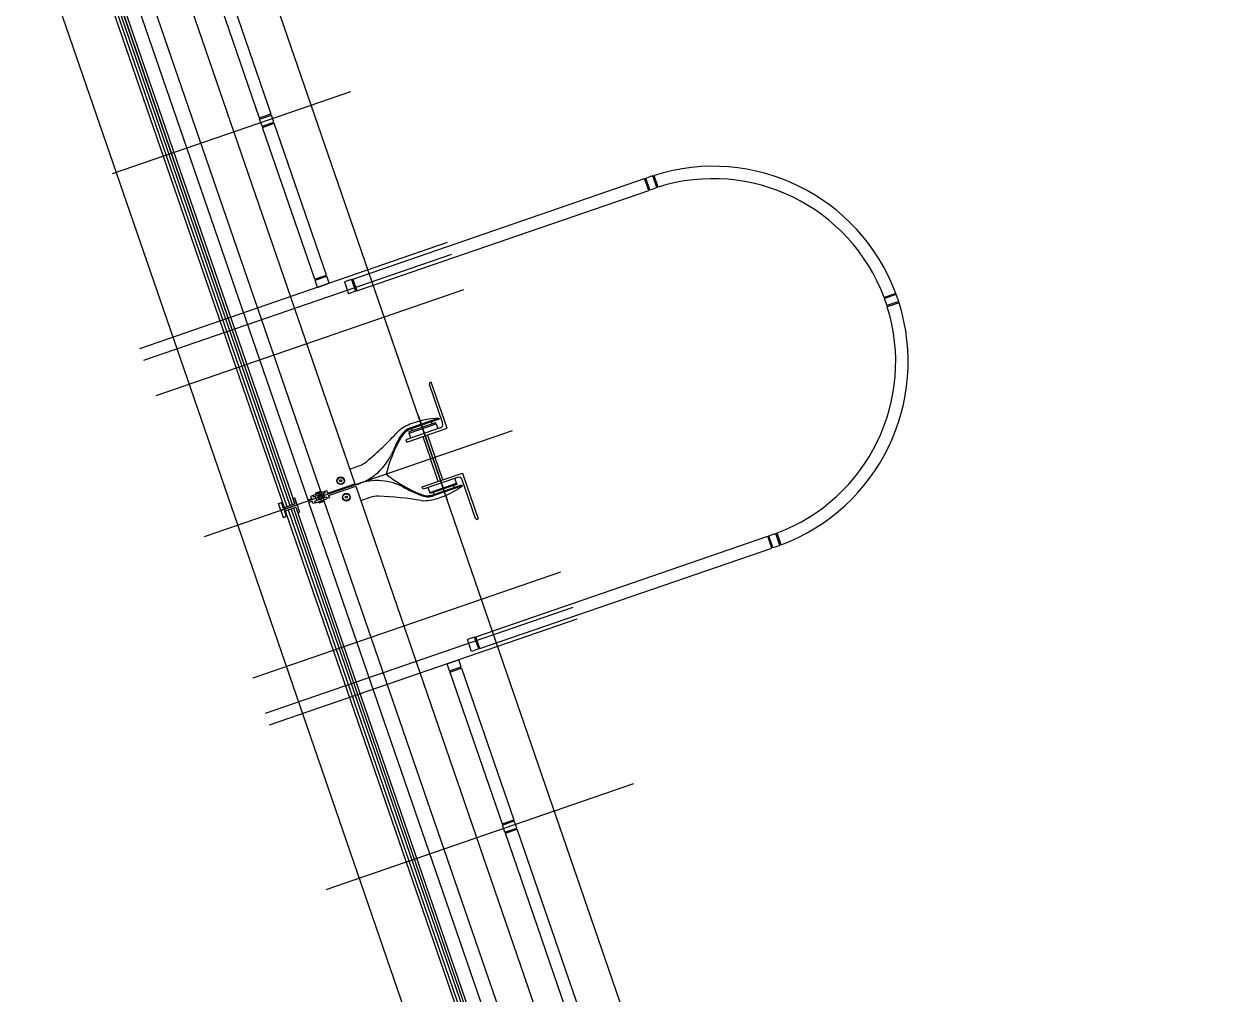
# Model space of a CAD drawing. Extents: x 809487 to 809680, y 818779 to 819225.
# Drawn here: x 809497.652 to 809502.419, y 819175.128 to 819179.028 of the extents above; entities that cross this region are included whole.
import ezdxf

# ---------------------------------------------------------------- set-up
doc = ezdxf.new("R2010")
doc.units = 0
for name, color, linetype in [('F-RC', 7, 'Continuous'), ('MAJ214__', 7, 'Continuous'), ('MAJ270__', 7, 'Continuous'), ('MAJ292__', 7, 'Continuous')]:
    doc.layers.add(name, color=color, linetype=linetype)

msp = doc.modelspace()

# ---------------------------------------------------------------- linework, layer by layer
at = {"layer": 'F-RC'}
for p, q in [((809498.1363, 819179.9925), (809498.5986, 819178.6498)), ((809498.1836, 819180.0087), (809498.6459, 819178.6661)), ((809498.5986, 819178.6498), (809498.6183, 819178.6566)), ((809498.6002, 819178.6451), (809498.6475, 819178.6614)), ((809498.6021, 819178.6457), (809498.6005, 819178.6505)), ((809498.6183, 819178.6566), (809498.6459, 819178.6661)), ((809498.6456, 819178.6607), (809498.644, 819178.6654)), ((809498.6573, 819178.633), (809498.6475, 819178.6614)), ((809498.61, 819178.6167), (809498.6002, 819178.6451)), ((809498.61, 819178.6167), (809498.6573, 819178.633)), ((809498.6116, 819178.612), (809498.6589, 819178.6283)), ((809498.8216, 819178.0021), (809498.6116, 819178.612)), ((809498.6135, 819178.6127), (809498.6119, 819178.6174)), ((809498.657, 819178.6276), (809498.6554, 819178.6324)), ((809498.8689, 819178.0184), (809498.6589, 819178.6283)), ((809500.1532, 819178.4077), (809500.1674, 819178.4126)), ((809500.1979, 819178.3701), (809500.1816, 819178.4174)), ((809500.2026, 819178.3716), (809500.1863, 819178.4189)), ((809498.9747, 819178.002), (809500.1484, 819178.4061)), ((809500.1647, 819178.3588), (809500.1484, 819178.4061)), ((809500.1491, 819178.4042), (809500.1538, 819178.4059)), ((809500.1695, 819178.3605), (809500.1532, 819178.4077)), ((809500.1695, 819178.3605), (809500.1836, 819178.3654)), ((809498.991, 819177.9547), (809500.1647, 819178.3588)), ((809500.1641, 819178.3607), (809500.1688, 819178.3624)), ((809498.8216, 819178.0021), (809498.8413, 819178.0089)), ((809498.8233, 819177.9974), (809498.8705, 819178.0137)), ((809498.833, 819177.969), (809498.8233, 819177.9974)), ((809498.8252, 819177.9981), (809498.8235, 819178.0028)), ((809498.833, 819177.969), (809498.8803, 819177.9853)), ((809498.8413, 819178.0089), (809498.8689, 819178.0184)), ((809498.8686, 819178.013), (809498.867, 819178.0178)), ((809498.8803, 819177.9853), (809498.8705, 819178.0137)), ((809498.97, 819178.0003), (809498.9416, 819177.9906)), ((809498.9416, 819177.9906), (809498.9579, 819177.9433)), ((809498.97, 819178.0003), (809498.9863, 819177.9531)), ((809498.9754, 819178.0001), (809498.9706, 819177.9984)), ((809498.9747, 819178.002), (809498.991, 819177.9547)), ((809498.9863, 819177.9531), (809498.9579, 819177.9433)), ((809498.9903, 819177.9566), (809498.9856, 819177.955)), ((809501.1584, 819177.9448), (809501.1111, 819177.9285)), ((809501.1601, 819177.9401), (809501.1129, 819177.9238)), ((809501.1699, 819177.9117), (809501.1226, 819177.8955)), ((809501.1714, 819177.907), (809501.1241, 819177.8907)), ((809500.6973, 819176.9349), (809500.681, 819176.9822)), ((809499.4696, 819176.5648), (809500.6433, 819176.9689)), ((809500.6596, 819176.9216), (809500.6433, 819176.9689)), ((809500.644, 819176.967), (809500.6487, 819176.9687)), ((809500.648, 819176.9706), (809500.6622, 819176.9754)), ((809500.6643, 819176.9233), (809500.648, 819176.9706)), ((809500.6926, 819176.9332), (809500.6764, 819176.9805)), ((809499.4858, 819176.5175), (809500.6596, 819176.9216)), ((809500.6589, 819176.9235), (809500.6637, 819176.9252)), ((809500.6643, 819176.9233), (809500.6785, 819176.9282)), ((809499.4648, 819176.5631), (809499.4365, 819176.5534)), ((809499.4528, 819176.5061), (809499.4365, 819176.5534)), ((809499.4811, 819176.5159), (809499.4648, 819176.5631)), ((809499.4702, 819176.5629), (809499.4655, 819176.5613)), ((809499.4858, 819176.5175), (809499.4696, 819176.5648)), ((809499.4811, 819176.5159), (809499.4528, 819176.5061)), ((809499.4852, 819176.5194), (809499.4805, 819176.5178)), ((809499.3539, 819176.4562), (809499.4012, 819176.4725)), ((809499.411, 819176.4441), (809499.4012, 819176.4725)), ((809499.3637, 819176.4279), (809499.3539, 819176.4562)), ((809499.3637, 819176.4279), (809499.411, 819176.4441)), ((809499.3653, 819176.4231), (809499.4126, 819176.4394)), ((809499.3653, 819176.4231), (809499.5753, 819175.8133)), ((809499.3672, 819176.4238), (809499.3656, 819176.4285)), ((809499.4107, 819176.4388), (809499.4091, 819176.4435)), ((809499.4126, 819176.4394), (809499.6226, 819175.8295)), ((809499.5753, 819175.8133), (809499.595, 819175.82)), ((809499.577, 819175.8085), (809499.6242, 819175.8248)), ((809499.5867, 819175.7802), (809499.577, 819175.8085)), ((809499.5788, 819175.8092), (809499.5772, 819175.8139)), ((809499.5867, 819175.7802), (809499.634, 819175.7965)), ((809499.5883, 819175.7754), (809499.6356, 819175.7917)), ((809499.595, 819175.82), (809499.6226, 819175.8295)), ((809499.6223, 819175.8242), (809499.6207, 819175.8289)), ((809499.634, 819175.7965), (809499.6242, 819175.8248)), ((809499.6337, 819175.7911), (809499.6321, 819175.7958)), ((809500.0979, 819174.4491), (809499.6356, 819175.7917)), ((809500.0507, 819174.4328), (809499.5883, 819175.7754)), ((809499.5902, 819175.7761), (809499.5886, 819175.7808))]:
    msp.add_line(p, q, dxfattribs=at)
for radius, start, end in [(0.785, 107.9051, 109), (0.783, 107.5363, 107.9023), (0.785, 20.4599, 107.5401), (0.735, 107.8306, 109), (0.737, 107.445, 107.8338), (0.735, 20.5593, 107.4407), (0.783, 20.0977, 20.4637), (0.785, 17.9051, 20.0949), (0.735, 290.5593, 17.4407), (0.785, 290.4599, 17.5401), (0.735, 17.8306, 20.1694), (0.737, 20.1662, 20.555), (0.737, 17.445, 17.8338), (0.783, 17.5363, 17.9023), (0.735, 289, 290.1694), (0.737, 290.1662, 290.555), (0.783, 290.0977, 290.4637), (0.785, 289, 290.0949)]:
    msp.add_arc((809500.4229, 819177.6704), radius, start, end, dxfattribs=at)
at = {"layer": 'MAJ214__'}
for p, q in [((809496.8439, 819182.7785), (809498.794, 819177.1148)), ((809497.7384, 819179.911), (809498.7102, 819177.0886)), ((809497.7497, 819179.9149), (809498.7215, 819177.0925)), ((809497.7592, 819179.9181), (809498.731, 819177.0958)), ((809497.7599, 819179.9184), (809498.7317, 819177.096)), ((809499.2372, 819177.4556), (809499.3546, 819177.1147)), ((809499.2942, 819177.4202), (809499.2912, 819177.4287)), ((809499.2109, 819177.401), (809499.2138, 819177.3925)), ((809499.2568, 819177.3695), (809499.2878, 819177.2795)), ((809499.2747, 819177.3757), (809499.3057, 819177.2857)), ((809499.3187, 819177.1895), (809499.2878, 819177.2795)), ((809499.3367, 819177.1957), (809499.3057, 819177.2857)), ((809498.8744, 819177.1425), (809498.9831, 819177.1799)), ((809499.3794, 819177.1726), (809499.3823, 819177.1642)), ((809498.8154, 819177.1327), (809498.805, 819177.1292)), ((809498.805, 819177.1292), (809498.8082, 819177.1197)), ((809498.8157, 819177.1342), (809498.8596, 819177.1493)), ((809498.817, 819177.1267), (809498.8246, 819177.1293)), ((809498.8554, 819177.1399), (809498.8246, 819177.1293)), ((809498.8472, 819177.1493), (809498.8255, 819177.1418)), ((809498.8261, 819177.143), (809498.8255, 819177.1418)), ((809498.8255, 819177.1418), (809498.8264, 819177.1389)), ((809498.8261, 819177.143), (809498.8459, 819177.1499)), ((809498.8482, 819177.1464), (809498.8264, 819177.1389)), ((809498.8288, 819177.1397), (809498.8285, 819177.1391)), ((809498.8287, 819177.1386), (809498.8285, 819177.1391)), ((809498.8458, 819177.1456), (809498.8465, 819177.1453)), ((809498.8459, 819177.1499), (809498.8472, 819177.1493)), ((809498.8466, 819177.1448), (809498.8465, 819177.1453)), ((809498.8472, 819177.1493), (809498.8482, 819177.1464)), ((809498.8631, 819177.1426), (809498.8556, 819177.14)), ((809498.8711, 819177.1519), (809498.8607, 819177.1484)), ((809498.8688, 819177.126), (809498.8613, 819177.1234)), ((809498.8744, 819177.1425), (809498.8711, 819177.1519)), ((809498.8776, 819177.133), (809498.9864, 819177.1705)), ((809498.8776, 819177.133), (809498.8809, 819177.1236)), ((809499.302, 819177.1365), (809499.299, 819177.1449)), ((809498.7264, 819177.0783), (809499.6982, 819174.2559)), ((809498.7359, 819177.0816), (809499.7077, 819174.2592)), ((809498.7366, 819177.0818), (809499.7084, 819174.2594)), ((809498.794, 819177.1148), (809498.8082, 819177.1197)), ((809498.7973, 819177.1054), (809498.8115, 819177.1102)), ((809498.7973, 819177.1054), (809500.7474, 819171.4417)), ((809498.8147, 819177.1008), (809498.8115, 819177.1102)), ((809498.8251, 819177.1044), (809498.8147, 819177.1008)), ((809498.8227, 819177.1101), (809498.8303, 819177.1128)), ((809498.8262, 819177.1034), (809498.8702, 819177.1186)), ((809498.8611, 819177.1234), (809498.8303, 819177.1128)), ((809498.8594, 819177.1138), (809498.8377, 819177.1063)), ((809498.8387, 819177.1035), (809498.8377, 819177.1063)), ((809498.8604, 819177.111), (809498.8387, 819177.1035)), ((809498.8399, 819177.1029), (809498.8387, 819177.1035)), ((809498.8392, 819177.1079), (809498.8394, 819177.1074)), ((809498.84, 819177.1071), (809498.8394, 819177.1074)), ((809498.8399, 819177.1029), (809498.8598, 819177.1097)), ((809498.8571, 819177.113), (809498.8574, 819177.1136)), ((809498.8572, 819177.1141), (809498.8574, 819177.1136)), ((809498.8604, 819177.111), (809498.8594, 819177.1138)), ((809498.8598, 819177.1097), (809498.8604, 819177.111)), ((809498.8809, 819177.1236), (809498.8705, 819177.12)), ((809498.7151, 819177.0744), (809499.6869, 819174.252))]:
    msp.add_line(p, q, dxfattribs=at)
for points in [[(809499.1887, 819177.3567), (809499.192, 819177.3472), (809499.3537, 819177.4029), (809499.2902, 819177.5874), (809499.2855, 819177.5858)], [(809499.2824, 819177.5794), (809499.3361, 819177.4233)], [(809499.2086, 819177.3635), (809499.2017, 819177.3836), (809499.3095, 819177.4208), (809499.3164, 819177.4006)], [(809499.321, 819177.4434), (809499.2082, 819177.4045)], [(809499.3268, 819177.4042), (809499.1887, 819177.3567)], [(809499.2572, 819177.1578), (809499.254, 819177.1672), (809499.4157, 819177.2229), (809499.4792, 819177.0384), (809499.4745, 819177.0368)], [(809499.3953, 819177.2053), (809499.2572, 819177.1578)], [(809499.2771, 819177.1646), (809499.284, 819177.1445), (809499.3918, 819177.1816), (809499.3849, 819177.2017)], [(809499.4682, 819177.0399), (809499.4144, 819177.196)], [(809499.4148, 819177.1709), (809499.302, 819177.132)]]:
    msp.add_lwpolyline(points, dxfattribs=at)
for points in [[(809499.3095, 819177.4208), (809499.308, 819177.425), (809499.2002, 819177.3879), (809499.2017, 819177.3836)], [(809499.3918, 819177.1816), (809499.3933, 819177.1774), (809499.2855, 819177.1403), (809499.284, 819177.1445)]]:
    msp.add_lwpolyline(points, close=True, dxfattribs=at)
for centre, radius in [((809498.9261, 819177.192), 0.0155), ((809498.9261, 819177.192), 0.0135), ((809498.9261, 819177.192), 0.0042), ((809498.9489, 819177.1258), 0.0155), ((809498.9489, 819177.1258), 0.0135), ((809498.9489, 819177.1258), 0.0042)]:
    msp.add_circle(centre, radius, dxfattribs=at)
for centre, radius, start, end in [((809499.2871, 819177.581), 0.005, 109, 199), ((809499.322, 819177.4184), 0.015, 289, 19), ((809499.6563, 819177.0854), 0.567, 149.9624, 158.1041), ((809499.234, 819177.3296), 0.0792, 109, 149.9624), ((809498.9224, 819177.3973), 0.2307, 285.6773, 333.2312), ((809499.1116, 819177.3044), 0.02, 326.6754, 338.1041), ((809499.0723, 819176.9618), 0.2307, 64.7688, 112.3227), ((809499.4002, 819177.1911), 0.015, 19, 109), ((809498.8429, 819177.1264), 0.0095, 145.1826, 199.0001), ((809498.8429, 819177.1264), 0.006, 18.9999, 199.0001), ((809498.8429, 819177.1264), 0.006, 198.9999, 19.0001), ((809498.8429, 819177.1264), 0.0109, 101.1265, 116.8735), ((809498.8429, 819177.1264), 0.0095, 18.9999, 71.3051), ((809498.8429, 819177.1264), 0.0095, 326.6949, 19.0001), ((809499.1642, 819177.1515), 0.02, 59.8959, 71.3246), ((809499.4587, 819177.6594), 0.567, 239.8959, 248.0376), ((809499.2762, 819177.2069), 0.0792, 248.0376, 289), ((809498.8429, 819177.1264), 0.0095, 198.9999, 252.8174), ((809498.8429, 819177.1264), 0.0109, 281.1265, 296.8735), ((809499.4729, 819177.0415), 0.005, 199, 289)]:
    msp.add_arc(centre, radius, start, end, dxfattribs=at)
for points, degree in [([(809498.8157, 819177.1342), (809498.8156, 819177.1341), (809498.8156, 819177.1341), (809498.8155, 819177.1341), (809498.8155, 819177.134), (809498.8155, 819177.134), (809498.8155, 819177.1339), (809498.8154, 819177.1339), (809498.8154, 819177.1338), (809498.8154, 819177.1338), (809498.8154, 819177.1337), (809498.8154, 819177.1337), (809498.8154, 819177.1336), (809498.8154, 819177.1335), (809498.8154, 819177.1335), (809498.8154, 819177.1334)], 3), ([(809498.8154, 819177.1334), (809498.8154, 819177.1328), (809498.8154, 819177.1322), (809498.8155, 819177.131), (809498.8155, 819177.1304), (809498.8157, 819177.1293), (809498.8158, 819177.1288), (809498.816, 819177.1279), (809498.8161, 819177.1276), (809498.8162, 819177.1273)], 3), ([(809498.8163, 819177.1271), (809498.8163, 819177.1271), (809498.8163, 819177.1271), (809498.8162, 819177.1271), (809498.8162, 819177.1272), (809498.8162, 819177.1272), (809498.8162, 819177.1272), (809498.8162, 819177.1273)], 3), ([(809498.8163, 819177.1271), (809498.8163, 819177.127), (809498.8163, 819177.127), (809498.8163, 819177.1269), (809498.8164, 819177.1269), (809498.8165, 819177.1268), (809498.8166, 819177.1267), (809498.8167, 819177.1267), (809498.8168, 819177.1267), (809498.8169, 819177.1267), (809498.817, 819177.1267), (809498.817, 819177.1267), (809498.817, 819177.1267), (809498.817, 819177.1267)], 3), ([(809498.8265, 819177.1207), (809498.8262, 819177.1217), (809498.8259, 819177.1227), (809498.8254, 819177.1249), (809498.8252, 819177.1259), (809498.825, 819177.1274), (809498.8249, 819177.128), (809498.8248, 819177.1287), (809498.8248, 819177.1289), (809498.8247, 819177.1292), (809498.8246, 819177.1293), (809498.8246, 819177.1293)], 3), ([(809498.835, 819177.1316), (809498.8351, 819177.1317), (809498.8352, 819177.1319), (809498.8355, 819177.1323), (809498.8356, 819177.1325), (809498.8357, 819177.1327), (809498.8358, 819177.1328), (809498.8358, 819177.1328), (809498.8358, 819177.1329), (809498.8359, 819177.1329)], 3), ([(809498.8359, 819177.1329), (809498.8369, 819177.1344), (809498.838, 819177.1361)], 2), ([(809498.8408, 819177.1371), (809498.8428, 819177.1364), (809498.8445, 819177.1359)], 2), ([(809498.8445, 819177.1359), (809498.8445, 819177.1359), (809498.8445, 819177.1358), (809498.8446, 819177.1358), (809498.8447, 819177.1358), (809498.845, 819177.1357), (809498.8452, 819177.1356), (809498.8456, 819177.1355), (809498.8458, 819177.1354), (809498.846, 819177.1354)], 3), ([(809498.8556, 819177.14), (809498.8555, 819177.1399), (809498.8555, 819177.1399), (809498.8554, 819177.1399)], 2), ([(809498.8556, 819177.14), (809498.8556, 819177.1399), (809498.8556, 819177.1399), (809498.8556, 819177.1398), (809498.8557, 819177.1396), (809498.8559, 819177.1391), (809498.8561, 819177.1387), (809498.8568, 819177.1376), (809498.8573, 819177.1367), (809498.8583, 819177.1347), (809498.8588, 819177.1335), (809498.8593, 819177.1323), (809498.8593, 819177.1321), (809498.8594, 819177.132)], 3), ([(809498.8613, 819177.1234), (809498.8612, 819177.1234), (809498.8612, 819177.1234), (809498.8612, 819177.1236), (809498.8611, 819177.1238), (809498.861, 819177.1244), (809498.8609, 819177.1248), (809498.8608, 819177.126), (809498.8606, 819177.127), (809498.8602, 819177.1293), (809498.8599, 819177.1305), (809498.8595, 819177.1318), (809498.8594, 819177.1319), (809498.8594, 819177.132)], 3), ([(809498.8603, 819177.1489), (809498.8603, 819177.1489), (809498.8602, 819177.149), (809498.8602, 819177.1491), (809498.8601, 819177.1491), (809498.8601, 819177.1491), (809498.86, 819177.1492), (809498.86, 819177.1492), (809498.86, 819177.1492), (809498.8599, 819177.1493), (809498.8599, 819177.1493), (809498.8598, 819177.1493), (809498.8598, 819177.1493), (809498.8597, 819177.1493), (809498.8597, 819177.1493), (809498.8596, 819177.1493)], 3), ([(809498.8635, 819177.1435), (809498.8633, 819177.1438), (809498.8632, 819177.1442), (809498.8628, 819177.145), (809498.8626, 819177.1455), (809498.862, 819177.1464), (809498.8617, 819177.1469), (809498.861, 819177.1479), (809498.8607, 819177.1484), (809498.8603, 819177.1489)], 3), ([(809498.8631, 819177.1426), (809498.8631, 819177.1426), (809498.8631, 819177.1426), (809498.8632, 819177.1426), (809498.8632, 819177.1426), (809498.8633, 819177.1426), (809498.8633, 819177.1427), (809498.8634, 819177.1428), (809498.8635, 819177.1428), (809498.8635, 819177.143), (809498.8635, 819177.143), (809498.8636, 819177.1432), (809498.8635, 819177.1433), (809498.8635, 819177.1433)], 3), ([(809498.8635, 819177.1435), (809498.8635, 819177.1435), (809498.8635, 819177.1435), (809498.8635, 819177.1434), (809498.8635, 819177.1434), (809498.8635, 819177.1434), (809498.8635, 819177.1434), (809498.8635, 819177.1433)], 3), ([(809498.8688, 819177.126), (809498.8688, 819177.126), (809498.8688, 819177.126), (809498.8689, 819177.126), (809498.8689, 819177.1261), (809498.869, 819177.1261), (809498.869, 819177.1261), (809498.8692, 819177.1261), (809498.8692, 819177.126), (809498.8694, 819177.126), (809498.8694, 819177.1259), (809498.8695, 819177.1258), (809498.8696, 819177.1257), (809498.8696, 819177.1257)], 3), ([(809498.8697, 819177.1255), (809498.8697, 819177.1255), (809498.8697, 819177.1255), (809498.8696, 819177.1256), (809498.8696, 819177.1256), (809498.8696, 819177.1256), (809498.8696, 819177.1256), (809498.8696, 819177.1257)], 3), ([(809498.8697, 819177.1255), (809498.8698, 819177.1251), (809498.8699, 819177.1248), (809498.8701, 819177.1239), (809498.8702, 819177.1234), (809498.8703, 819177.1223), (809498.8704, 819177.1217), (809498.8705, 819177.1205), (809498.8705, 819177.1199), (809498.8705, 819177.1193)], 3), ([(809498.8224, 819177.1094), (809498.8223, 819177.1094), (809498.8223, 819177.1094), (809498.8223, 819177.1096), (809498.8223, 819177.1096), (809498.8224, 819177.1098), (809498.8224, 819177.1099), (809498.8225, 819177.11), (809498.8225, 819177.11), (809498.8226, 819177.1101), (809498.8227, 819177.1101), (809498.8227, 819177.1101), (809498.8227, 819177.1101), (809498.8227, 819177.1101)], 3), ([(809498.8224, 819177.1094), (809498.8224, 819177.1094), (809498.8224, 819177.1094), (809498.8224, 819177.1093), (809498.8224, 819177.1093), (809498.8224, 819177.1092), (809498.8224, 819177.1092), (809498.8224, 819177.1092)], 3), ([(809498.8256, 819177.1038), (809498.8252, 819177.1043), (809498.8248, 819177.1048), (809498.8242, 819177.1058), (809498.8239, 819177.1063), (809498.8233, 819177.1073), (809498.8231, 819177.1077), (809498.8227, 819177.1086), (809498.8225, 819177.1089), (809498.8224, 819177.1092)], 3), ([(809498.8262, 819177.1034), (809498.8262, 819177.1034), (809498.8262, 819177.1034), (809498.8261, 819177.1034), (809498.8261, 819177.1034), (809498.826, 819177.1035), (809498.8259, 819177.1035), (809498.8259, 819177.1035), (809498.8259, 819177.1035), (809498.8258, 819177.1036), (809498.8258, 819177.1036), (809498.8257, 819177.1037), (809498.8257, 819177.1037), (809498.8256, 819177.1038), (809498.8256, 819177.1038), (809498.8256, 819177.1038)], 3), ([(809498.8265, 819177.1207), (809498.8269, 819177.1197), (809498.8273, 819177.1187), (809498.8282, 819177.1167), (809498.8287, 819177.1158), (809498.8295, 819177.1145), (809498.8297, 819177.114), (809498.8301, 819177.1134), (809498.8302, 819177.1131), (809498.8303, 819177.1129), (809498.8303, 819177.1128), (809498.8303, 819177.1128)], 3), ([(809498.8399, 819177.1174), (809498.8401, 819177.1173), (809498.8403, 819177.1172), (809498.8407, 819177.1171), (809498.8409, 819177.117), (809498.8411, 819177.1169), (809498.8412, 819177.1169), (809498.8413, 819177.1169), (809498.8414, 819177.1169), (809498.8414, 819177.1169)], 3), ([(809498.8414, 819177.1169), (809498.8431, 819177.1163), (809498.8451, 819177.1156)], 2), ([(809498.8479, 819177.1166), (809498.849, 819177.1183), (809498.85, 819177.1198)], 2), ([(809498.85, 819177.1198), (809498.85, 819177.1199), (809498.85, 819177.1199), (809498.8501, 819177.12), (809498.8501, 819177.12), (809498.8503, 819177.1203), (809498.8504, 819177.1204), (809498.8506, 819177.1208), (809498.8508, 819177.121), (809498.8509, 819177.1211)], 3), ([(809498.8613, 819177.1234), (809498.8612, 819177.1234), (809498.8612, 819177.1234), (809498.8611, 819177.1234)], 2), ([(809498.8705, 819177.1193), (809498.8705, 819177.1192), (809498.8705, 819177.1192), (809498.8705, 819177.1191), (809498.8705, 819177.119), (809498.8705, 819177.119), (809498.8705, 819177.1189), (809498.8704, 819177.1189), (809498.8704, 819177.1188), (809498.8704, 819177.1188), (809498.8704, 819177.1187), (809498.8703, 819177.1187), (809498.8703, 819177.1186), (809498.8703, 819177.1186), (809498.8702, 819177.1186), (809498.8702, 819177.1186)], 3)]:
    msp.add_open_spline(points, degree=degree, dxfattribs=at)
at = {"layer": 'MAJ270__'}
for p, q in [((809499.2967, 819177.2826), (809497.3433, 819182.9557)), ((809496.9006, 819182.798), (809500.8058, 819171.4565)), ((809498.9654, 819178.755), (809498.0072, 819178.425)), ((809499.3548, 819178.1487), (809498.1173, 819177.7226)), ((809499.3711, 819178.1014), (809498.1336, 819177.6753)), ((809499.4199, 819177.9596), (809498.1824, 819177.5335)), ((809499.6153, 819177.3923), (809498.3778, 819176.9662)), ((809501.2501, 819171.6095), (809499.2967, 819177.2826)), ((809498.7035, 819177.0704), (809498.6986, 819177.0846)), ((809499.8106, 819176.825), (809498.5731, 819176.3989)), ((809499.8594, 819176.6832), (809498.622, 819176.2571)), ((809499.8757, 819176.6359), (809498.6382, 819176.2098)), ((809500.1036, 819175.974), (809498.8661, 819175.5479))]:
    msp.add_line(p, q, dxfattribs=at)
msp.add_circle((809498.7011, 819177.0775), 0.003, dxfattribs=at)
at = {"layer": 'MAJ292__'}
for p, q in [((809494.6051, 819188.3586), (809498.512, 819177.0124)), ((809497.033, 819182.8436), (809498.9831, 819177.1799)), ((809497.7268, 819179.907), (809498.6986, 819177.0846)), ((809497.7693, 819179.9216), (809498.7412, 819177.0993)), ((809498.9864, 819177.1705), (809500.9365, 819171.5068)), ((809498.6757, 819177.1005), (809498.688, 819177.1047)), ((809498.6854, 819177.0721), (809498.6757, 819177.1005)), ((809498.6854, 819177.0721), (809498.7509, 819177.0947)), ((809498.6854, 819177.0721), (809498.7509, 819177.0947)), ((809498.6953, 819177.0834), (809498.688, 819177.1047)), ((809498.6953, 819177.0835), (809498.7412, 819177.0993)), ((809498.7002, 819177.0693), (809498.7461, 819177.0851)), ((809498.7338, 819177.1205), (809498.7412, 819177.123)), ((809498.7412, 819177.0993), (809498.7338, 819177.1205)), ((809498.7509, 819177.0947), (809498.7412, 819177.123)), ((809498.7461, 819177.0851), (809499.7179, 819174.2627)), ((809498.7461, 819177.0851), (809498.7534, 819177.0638)), ((809498.7509, 819177.0947), (809498.7607, 819177.0663)), ((809498.6854, 819177.0721), (809498.6952, 819177.0438)), ((809498.6952, 819177.0438), (809498.7075, 819177.048)), ((809498.7002, 819177.0693), (809498.7075, 819177.048)), ((809498.7035, 819177.0704), (809499.6753, 819174.248)), ((809498.7534, 819177.0638), (809498.7607, 819177.0663)), ((809498.512, 819177.0124), (809502.4188, 819165.6662))]:
    msp.add_line(p, q, dxfattribs=at)
for points in [[(809499.321, 819177.4434), (809499.3224, 819177.4394), (809499.2096, 819177.4005)], [(809498.9627, 819177.239), (809498.9996, 819177.2517)], [(809499.3006, 819177.136), (809499.4134, 819177.1749), (809499.4148, 819177.1709)], [(809499.0435, 819177.124), (809499.0067, 819177.1114)]]:
    msp.add_lwpolyline(points, dxfattribs=at)
for centre, radius, start, end in [((809499.2689, 819177.2589), 0.1724, 109.2751, 130.3961), ((809499.332, 819177.1042), 0.3393, 91.8607, 110.7061), ((809498.1685, 819178.2952), 1.3402, 310.0784, 317.4258), ((809499.6563, 819177.0854), 0.5628, 149.9624, 166.3679), ((809499.1702, 819177.375), 0.02, 130.3961, 137.4258), ((809499.234, 819177.3296), 0.075, 109, 149.9624), ((809498.967, 819177.3462), 0.1, 289, 310.0784), ((809499.4587, 819177.6594), 0.5628, 231.6321, 248.0376), ((809499.0761, 819177.0295), 0.1, 87.9216, 109), ((809499.0311, 819175.7901), 1.3402, 80.5742, 87.9216), ((809499.2762, 819177.2069), 0.075, 248.0376, 289), ((809499.2147, 819177.4449), 0.3393, 287.2939, 306.1393), ((809499.2539, 819177.1319), 0.02, 260.5742, 267.6039), ((809499.2602, 819177.2842), 0.1724, 267.6039, 288.7249)]:
    msp.add_arc(centre, radius, start, end, dxfattribs=at)

doc.saveas('drawing.dxf')
